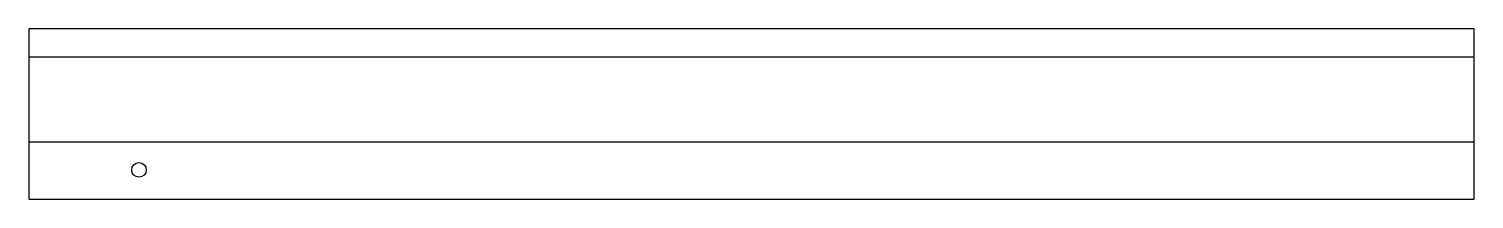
# Model space of a CAD drawing. Header units: millimetres. Extents: x 0 to 991, y 0 to 117.
import ezdxf

# ---------------------------------------------------------------- set-up
doc = ezdxf.new("R2010")
doc.units = ezdxf.units.MM
doc.layers.add('BEND', color=1, linetype='CONTINUOUS')
doc.layers.add('CUT', color=7, linetype='CONTINUOUS')

msp = doc.modelspace()

# ---------------------------------------------------------------- linework, layer by layer
at = {"layer": 'BEND'}
for p, q in [((0, 97.3929), (991, 97.3929)), ((0, 39.131), (991, 39.131))]:
    msp.add_line(p, q, dxfattribs=at)
at = {"layer": 'CUT'}
msp.add_lwpolyline([(0, 0), (991, 0), (991, 116.5239), (0, 116.5239)], close=True, dxfattribs=at)
msp.add_circle((75.5, 20), 5, dxfattribs=at)

doc.saveas('drawing.dxf')
